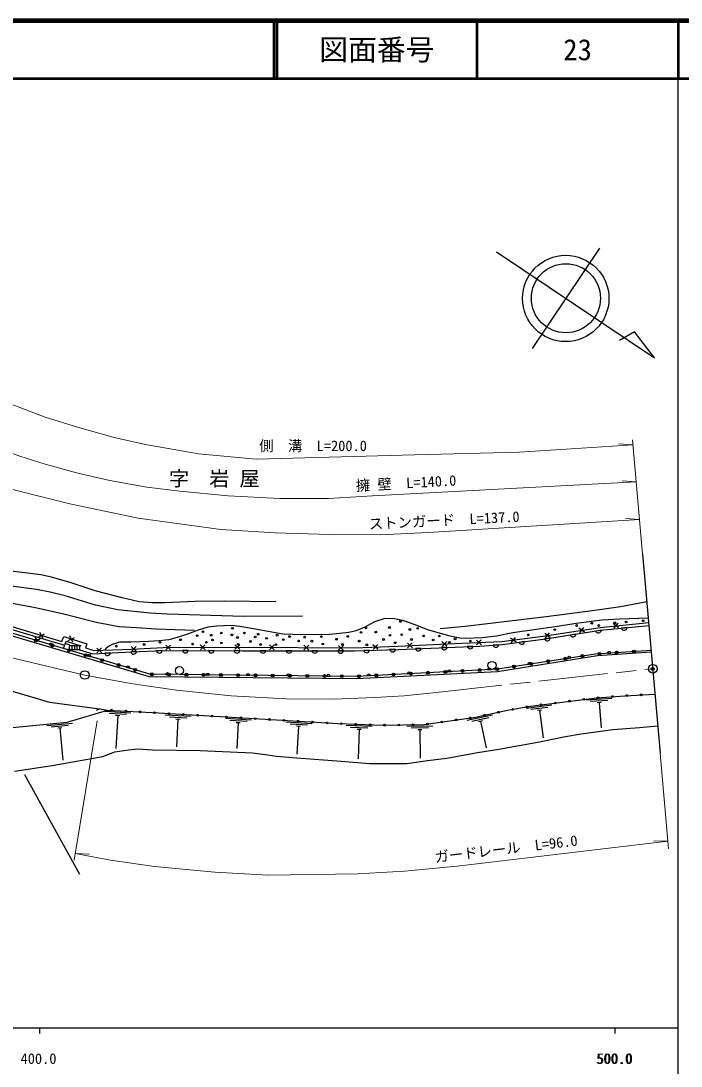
# Model space of a CAD drawing. Units: millimetres at full size, sheet at 1:1000; details may follow other scales. Extents: x 40000 to 680000, y 20000 to 380000.
# Drawn here: x 464784 to 579485, y 198357 to 380000 of the extents above; entities that cross this region are included whole.
import ezdxf
from ezdxf.enums import TextEntityAlignment as Align

# ---------------------------------------------------------------- set-up
doc = ezdxf.new("R2010")
doc.units = ezdxf.units.MM
doc.header["$LTSCALE"] = 1000
doc.header["$PDMODE"] = 32
doc.header["$PDSIZE"] = 500
doc.linetypes.add('CHAIN', pattern=[18.5, 12, -1.5, 3.5, -1.5])
for name, color, linetype, lineweight in [('M-BGD', 7, 'Continuous', 25), ('M-BMK', 2, 'CHAIN', 13), ('M-BMK-OTRS', 5, 'Continuous', 25), ('M-BMK-ROW', 30, 'Continuous', 25), ('M-BMK-SRVR', 3, 'Continuous', 25), ('M-STR-HTXT', 7, 'Continuous', 13), ('M-TTL', 2, 'Continuous', 140), ('M-TTL-BAND', 7, 'Continuous', 25), ('M-TTL-LINE', 7, 'Continuous', 50)]:
    doc.layers.add(name, color=color, linetype=linetype, lineweight=lineweight)
for name, color, linetype in [('M-BMK-HTXT', 7, 'Continuous'), ('M-OTRS', 6, 'Continuous'), ('M-TTL-TXT', 7, 'Continuous')]:
    doc.layers.add(name, color=color, linetype=linetype)
doc.styles.add('ＭＳ ゴシック', font='')
doc.styles.get('ＭＳ ゴシック').set_extended_font_data('MS Gothic')

msp = doc.modelspace()

# ---------------------------------------------------------------- linework, layer by layer
at = {"layer": 'M-BGD'}
for p, q in [((439449, 281358), (472364, 271491)), ((562695, 273751), (561729, 274457)), ((561866, 273627), (562568, 274587)), ((568623, 274500), (567697, 275256)), ((567789, 274421), (568541, 275342)), ((570116, 274562), (569131, 274462)), ((468177, 272746), (467228, 273031)), ((467838, 272903), (468885, 273467)), ((468639, 272658), (468072, 273711)), ((473008, 272318), (474067, 272859)), ((473804, 272055), (473260, 273120)), ((550811, 272021), (549863, 272750)), ((549979, 271917), (550704, 272860)), ((556745, 272737), (555766, 272585)), ((556766, 272830), (555800, 273536)), ((555937, 272706), (556639, 273666)), ((561191, 273428), (560212, 273276)), ((565638, 274119), (564659, 273967)), ((469668, 271654), (470268, 271476)), ((472187, 270905), (472652, 272210)), ((472509, 271809), (473173, 271615)), ((472652, 272210), (475186, 271420)), ((474976, 270715), (472956, 270676)), ((473173, 271615), (473176, 270681)), ((475186, 271420), (473174, 271377)), ((473624, 271389), (473626, 270689)), ((474074, 271398), (474076, 270698)), ((474523, 271407), (474526, 270714)), ((474973, 271416), (474976, 270715)), ((478829, 270201), (477948, 271011)), ((477991, 270171), (478796, 271046)), ((484825, 270457), (483942, 271263)), ((483987, 270423), (484789, 271302)), ((490803, 270675), (489953, 271516)), ((489965, 270675), (490801, 271520)), ((496803, 270706), (495953, 271547)), ((495965, 270707), (496801, 271552)), ((502803, 270738), (501953, 271579)), ((501965, 270738), (502801, 271584)), ((508798, 270703), (507958, 271554)), ((507959, 270713), (508806, 271549)), ((514797, 270662), (513958, 271513)), ((513959, 270672), (514806, 271508)), ((520797, 270621), (519957, 271472)), ((519959, 270631), (520806, 271466)), ((526815, 270788), (525933, 271596)), ((525977, 270756), (526780, 271633)), ((529841, 270766), (528850, 270732)), ((532809, 271055), (531926, 271861)), ((531972, 271021), (532774, 271900)), ((534337, 270944), (533347, 270904)), ((538833, 271125), (537843, 271085)), ((538803, 271328), (537920, 272135)), ((537966, 271295), (538767, 272173)), ((543330, 271306), (542340, 271266)), ((544795, 271572), (543918, 272386)), ((543957, 271546), (544766, 272417)), ((547821, 271578), (546833, 271511)), ((552287, 272125), (551304, 271997)), ((476378, 269659), (476978, 269480)), ((480355, 270151), (479365, 270103)), ((484849, 270372), (483860, 270324)), ((489345, 270572), (488355, 270528)), ((493845, 270566), (492854, 270569)), ((498345, 270553), (497354, 270556)), ((502845, 270539), (501854, 270542)), ((507345, 270534), (506354, 270535)), ((511845, 270530), (510854, 270531)), ((516345, 270525), (515354, 270526)), ((520845, 270521), (519854, 270522)), ((525343, 270611), (524353, 270576)), ((559733, 269217), (560351, 269312)), ((566671, 270104), (567295, 270146)), ((483087, 267663), (483687, 267485)), ((545878, 267259), (546503, 267291)), ((552814, 268153), (553433, 268248)), ((489910, 266418), (490536, 266412)), ((496909, 266349), (497535, 266343)), ((503909, 266281), (504535, 266275)), ((510909, 266212), (511534, 266206)), ((517908, 266144), (518534, 266137)), ((524906, 266182), (525531, 266214)), ((531897, 266541), (532522, 266573)), ((538887, 266900), (539512, 266932)), ((567465, 262265), (562976, 261945)), ((566738, 261913), (563745, 261699)), ((483876, 259710), (479384, 259966)), ((557052, 261078), (552589, 260506)), ((556346, 260685), (553371, 260304)), ((555244, 260241), (554550, 260152)), ((554897, 260197), (555511, 255405)), ((565612, 261532), (564914, 261482)), ((565263, 261507), (565574, 257147)), ((483111, 259453), (480115, 259624)), ((481945, 259219), (481247, 259259)), ((481596, 259239), (481275, 253579)), ((494358, 259100), (489866, 259367)), ((493591, 258845), (490597, 259023)), ((492426, 258614), (491727, 258655)), ((492076, 258634), (491793, 253869)), ((504839, 258476), (500347, 258743)), ((504073, 258221), (501078, 258399)), ((502907, 257990), (502208, 258031)), ((502558, 258011), (502291, 253533)), ((515321, 257852), (510829, 258119)), ((546729, 259331), (542328, 258393)), ((546058, 258881), (543124, 258256)), ((544996, 258348), (544311, 258202)), ((544654, 258275), (545630, 253692)), ((473740, 257905), (469260, 257472)), ((473022, 257534), (470036, 257245)), ((471906, 257125), (471209, 257057)), ((471558, 257091), (472097, 251519)), ((514554, 257597), (511560, 257775)), ((513388, 257366), (512690, 257408)), ((513039, 257387), (512751, 252542)), ((525815, 257363), (521319, 257528)), ((525055, 257091), (522057, 257201)), ((523895, 256833), (523195, 256859)), ((523545, 256846), (523358, 251734)), ((536329, 257437), (531830, 257366)), ((535584, 257125), (532584, 257078)), ((534439, 256807), (533739, 256796)), ((534089, 256802), (534167, 251859))]:
    msp.add_line(p, q, dxfattribs=at)
for points in [[(574309, 270280), (564944, 269637), (547613, 266897), (523159, 265642), (487118, 265995), (445728, 278304), (443348, 278956), (439535, 280176), (436512, 281354), (425157, 286224), (422401, 287640), (419118, 289722), (414927, 292104), (409503, 295736), (402398, 301724), (398223, 305809), (394319, 310115), (391491, 314203)], [(419349, 301997), (416898, 298754), (425459, 290921), (443598, 283061), (447375, 281803), (451372, 280787), (455368, 279946), (458628, 279525), (463571, 278754), (467298, 278083), (472452, 276892), (477885, 275526), (481878, 274778), (484852, 274585), (488266, 274321), (491562, 274233), (494958, 274127)], [(509103, 279061), (500072, 279139), (495075, 279121), (489810, 278876), (487604, 278857), (485322, 279064), (482399, 279742), (477679, 280946), (473533, 282346), (470119, 283351), (468226, 283749), (465443, 284070), (461544, 284524), (456765, 285075), (453661, 285738), (450499, 286665), (447670, 287556), (444566, 288843), (441670, 290148), (438789, 291515), (435628, 293312), (434584, 293791)], [(513737, 276543), (503518, 276489), (490203, 276880), (487219, 277053), (481649, 277625), (477726, 278443), (472470, 280059), (469851, 280723), (467519, 281171), (464829, 281512), (460569, 282106), (457251, 282734), (454614, 283307), (451756, 284010), (448635, 284799), (445855, 285623), (443016, 286523), (439806, 287832), (437642, 288913)], [(409645, 286762), (412859, 283870), (415710, 279774), (438466, 263944), (456710, 256559), (472808, 258116), (479820, 260241)], [(412800, 285084), (414850, 283994), (426563, 278215), (441974, 270765), (460086, 264468), (469760, 261592), (478490, 260420)], [(439620, 281797), (471895, 272122), (472240, 273004), (476210, 271718), (476001, 271026), (477431, 270564), (483980, 270840), (489483, 271089), (503297, 271162), (522697, 271029), (530350, 271364), (541393, 271868), (548342, 272124), (555472, 273055), (565407, 274599), (573854, 275452)], [(574280, 270608), (564615, 269968), (547566, 267345), (523149, 266092), (487186, 266444), (445852, 278737), (443477, 279388), (439685, 280600), (439224, 280780)], [(537599, 274429), (541954, 274786), (549706, 275730), (556068, 276497), (564100, 277540), (568940, 278229), (573532, 279104)], [(573789, 276182), (568817, 276044), (565775, 275827), (561667, 275314), (557948, 274740), (553958, 274147), (550264, 273634), (547395, 273059), (544906, 272763), (542082, 272684), (541050, 272743), (539391, 273059), (537258, 273671), (535495, 274185), (533125, 275074), (531328, 275725), (529669, 276081), (528009, 276140), (526227, 275567), (524548, 274659), (523022, 273988), (521758, 273691), (520139, 273514), (518377, 273375), (513794, 273316), (510295, 273415), (507727, 273869), (504824, 274425), (502802, 274781), (501275, 274940), (498836, 274841), (497289, 274623), (495580, 274127), (493755, 273433), (491911, 272839), (490459, 272442), (488833, 272284), (486969, 272125), (483916, 272046), (481908, 272005), (481243, 271787), (480644, 271622), (480098, 271362), (479604, 270972), (479299, 270668)], [(474976, 270715), (477282, 270000), (484004, 270331), (489494, 270579), (503308, 270538), (522706, 270519), (530366, 270784), (544477, 271352), (548393, 271616), (555544, 272551), (565471, 274093), (573899, 274943)], [(477903, 260198), (478193, 260385), (478490, 260420), (479820, 260241), (488663, 259739), (519895, 257880), (527592, 257598), (534777, 257713), (543737, 259000), (549342, 260194), (553332, 260904), (564827, 262378), (569693, 262725), (574949, 263009)], [(463656, 249639), (470229, 250621), (478999, 252173), (481121, 253001), (483502, 253311), (485106, 253518), (487642, 253311), (495923, 253208), (504994, 252792), (507681, 252464), (509206, 252203), (512752, 251916), (520453, 251340), (525374, 250948), (528908, 250948), (531820, 250974), (535406, 251445), (538783, 251863), (544104, 252884), (547821, 253459), (554895, 254716), (559377, 255658), (562100, 256077), (567601, 256862), (572261, 257228), (575433, 257508)]]:
    msp.add_lwpolyline(points, dxfattribs=at)
for centre, radius in [((501545, 274431), 150), ((524747, 274527), 150), ((528816, 274580), 150), ((530731, 275636), 150), ((532369, 274237), 150), ((533722, 274434), 150), ((557538, 274212), 150), ((561338, 274925), 150), ((563964, 275316), 150), ((565163, 274925), 150), ((567991, 275396), 150), ((569930, 275544), 150), ((572879, 275755), 150), ((492521, 272444), 150), ((495416, 273168), 150), ((496430, 273838), 150), ((497824, 273233), 150), ((498088, 272405), 150), ((499598, 273616), 150), ((501440, 273287), 150), ((502427, 272840), 150), ((503611, 273629), 150), ((505493, 272932), 150), ((505993, 273405), 150), ((507467, 272695), 150), ((509309, 273248), 150), ((510375, 272472), 150), ((511461, 273010), 150), ((514093, 272905), 150), ((516988, 272997), 150), ((519598, 272536), 150), ((521572, 273023), 150), ((523875, 273733), 150), ((526451, 273775), 150), ((527799, 272494), 150), ((528908, 273233), 150), ((530943, 273326), 150), ((532660, 272494), 150), ((534765, 273114), 150), ((536417, 272414), 150), ((537487, 273101), 150), ((540234, 272612), 150), ((552937, 273287), 150), ((481372, 271339), 150), ((486201, 271628), 150), ((488942, 272023), 150), ((494627, 271695), 150), ((497009, 272010), 150), ((499598, 271893), 150), ((502532, 271643), 150), ((504690, 272156), 150), ((506440, 271630), 150), ((509111, 271604), 150), ((513040, 272234), 150), ((515330, 272208), 150), ((517225, 271722), 150), ((520664, 271629), 150), ((523572, 272221), 150), ((524875, 271563), 150), ((529807, 271926), 150), ((539230, 272005), 150), ((542860, 272222), 150), ((492332, 267105), 700), ((546635, 267990), 700), ((557634, 261455), 150), ((560113, 261773), 150), ((562593, 262092), 150), ((565074, 262396), 150), ((567568, 262574), 150), ((570062, 262745), 150), ((572558, 262880), 150), ((480524, 260201), 150), ((483020, 260060), 150), ((485516, 259918), 150), ((488012, 259776), 150), ((490507, 259629), 150), ((547767, 259859), 150), ((550218, 260350), 150), ((552679, 260787), 150), ((555154, 261137), 150), ((493003, 259481), 150), ((495499, 259332), 150), ((497994, 259184), 150), ((500490, 259035), 150), ((502985, 258887), 150), ((505481, 258738), 150), ((507976, 258590), 150), ((510472, 258441), 150), ((512968, 258293), 150), ((515463, 258144), 150), ((517959, 257996), 150), ((520455, 257860), 150), ((535442, 257808), 150), ((537917, 258164), 150), ((540392, 258520), 150), ((542866, 258875), 150), ((545322, 259338), 150), ((522953, 257768), 150), ((525452, 257677), 150), ((527950, 257604), 150), ((530450, 257644), 150), ((532950, 257684), 150)]:
    msp.add_circle(centre, radius, dxfattribs=at)
for centre, radius, start, end in [((569614, 274609), 505, 196.93424, 354.59243), ((467730, 272982), 505, 174.48394, 332.14213), ((556240, 272758), 505, 200.00227, 357.66046), ((560687, 273449), 505, 200.00227, 357.66046), ((565134, 274139), 505, 200.00227, 357.66046), ((469952, 271513), 318, 353.32863, 153.54637), ((529342, 270847), 505, 193.15186, 350.81005), ((533838, 271022), 505, 193.47692, 351.13511), ((538334, 271203), 505, 193.47692, 351.13511), ((542831, 271384), 505, 193.47692, 351.13511), ((547320, 271642), 505, 195.02239, 352.68058), ((551783, 272158), 505, 198.61487, 356.27306), ((476662, 269517), 318, 353.32863, 153.54637), ((479855, 270225), 505, 193.98787, 351.64606), ((484350, 270446), 505, 193.98787, 351.64606), ((488846, 270648), 505, 193.76054, 351.41873), ((493350, 270665), 505, 191.00057, 348.65876), ((497850, 270652), 505, 191.00057, 348.65876), ((502350, 270639), 505, 191.00057, 348.65876), ((506850, 270632), 505, 191.11561, 348.7738), ((511350, 270628), 505, 191.11561, 348.7738), ((515850, 270624), 505, 191.11561, 348.7738), ((520350, 270619), 505, 191.11561, 348.7738), ((524845, 270691), 505, 193.15186, 350.81005), ((560050, 269211), 318, 18.63654, 178.85427), ((566987, 270070), 318, 13.68291, 173.90064), ((483372, 267522), 318, 353.32863, 153.54637), ((539203, 266861), 318, 12.82889, 173.04662), ((546194, 267220), 318, 12.82889, 173.04662), ((553132, 268146), 318, 18.63654, 178.85427), ((490222, 266360), 318, 9.3301, 169.54783), ((497222, 266292), 318, 9.3301, 169.54783), ((504221, 266223), 318, 9.3301, 169.54783), ((511221, 266154), 318, 9.3301, 169.54783), ((518221, 266086), 318, 9.3301, 169.54783), ((525221, 266144), 318, 12.82889, 173.04662), ((532212, 266503), 318, 12.82889, 173.04662)]:
    msp.add_arc(centre, radius, start, end, dxfattribs=at)
for p in [(467392, 272331), (470268, 271476), (473144, 270621), (571287, 270410), (476019, 269765), (478895, 268910), (556398, 268704), (559363, 269160), (562328, 269616), (565300, 270013), (568293, 270212), (481770, 268055), (484646, 267200), (538514, 266881), (541510, 267034), (544506, 267188), (547502, 267342), (550468, 267792), (553433, 268248), (487536, 266441), (490536, 266412), (493535, 266382), (496535, 266353), (499535, 266323), (502535, 266294), (505535, 266265), (508535, 266235), (511534, 266206), (514534, 266177), (517534, 266147), (520534, 266118), (523533, 266112), (526529, 266266), (529526, 266419), (532522, 266573), (535518, 266727)]:
    msp.add_point(p, dxfattribs=at)
at = {"layer": 'M-BMK'}
msp.add_lwpolyline([(462747, 269446), (469286, 267841), (475870, 266323), (484226, 264806), (491821, 263676), (501301, 262706), (510807, 262191), (519103, 262148), (526296, 262442), (531365, 262696), (536405, 263236), (574561, 267418)], dxfattribs=at)
at = {"layer": 'M-BMK-OTRS'}
msp.add_line((572808, 287331), (575851, 252764), dxfattribs=at)
at = {"layer": 'M-BMK-ROW'}
msp.add_line((475045, 231638), (465494, 248957), dxfattribs=at)
at = {"layer": 'M-BMK-SRVR'}
for p, q in [((547438, 339893), (574843, 321456)), ((565329, 340511), (553608, 323087)), ((571394, 325953), (568780, 324479)), ((574843, 321456), (571394, 325953))]:
    msp.add_line(p, q, dxfattribs=at)
for centre, radius in [((559445, 331764), 7500), ((559469, 331799), 6000), ((475870, 266323), 750), ((475870, 266323), 750), ((574561, 267418), 750), ((574561, 267418), 750)]:
    msp.add_circle(centre, radius, dxfattribs=at)
at = {"layer": 'M-OTRS'}
msp.add_point((574561, 267418), dxfattribs=at)
at = {"layer": 'M-STR-HTXT'}
for p, q in [((571062, 307167), (572808, 287331)), ((571137, 306317), (568689, 306504)), ((571703, 299884), (569258, 300097)), ((572278, 293359), (569830, 293551)), ((478049, 258365), (474038, 234151)), ((575851, 252764), (577315, 236129)), ((577199, 237441), (574745, 237495)), ((474228, 235296), (476680, 235193))]:
    msp.add_line(p, q, dxfattribs=at)
for points in [[(423542, 335206), (428124, 332041), (434712, 327876), (440626, 324323), (449368, 319624), (456228, 316366), (462318, 313660), (468991, 311135), (474642, 309407), (481003, 307617), (486438, 306382), (495615, 304777), (505641, 303810), (533148, 304564), (551401, 305064), (571137, 306317)], [(450543, 310326), (455685, 307767), (459616, 306170), (464571, 304349), (469014, 302975), (474655, 301403), (480207, 300152), (486657, 298966), (492400, 298292), (500803, 297478), (509790, 297028), (518208, 297028), (525874, 297446), (535737, 297994), (571703, 299884)], [(572278, 293359), (535580, 291098), (527141, 290706), (518505, 290771), (508953, 291033), (499532, 291621), (485178, 293583), (473271, 296068), (463793, 298425), (450026, 302883)], [(474228, 235296), (480371, 234169), (487995, 233061), (498474, 232057), (507762, 231535), (523338, 231785), (531439, 232239), (540553, 233111), (577199, 237441)]]:
    msp.add_lwpolyline(points, dxfattribs=at)
at = {"layer": 'M-TTL'}
msp.add_line((680000, 380000), (40000, 380000), dxfattribs=at)
at = {"layer": 'M-TTL-BAND'}
for p, q in [((579000, 20000), (579000, 370000)), ((40000, 205000), (579000, 205000)), ((468000, 205000), (468000, 204000)), ((568000, 205000), (568000, 204000))]:
    msp.add_line(p, q, dxfattribs=at)
at = {"layer": 'M-TTL-LINE'}
for p, q in [((508747, 380000), (508747, 370000)), ((509247, 380000), (509247, 370000)), ((543997, 380000), (543997, 370000)), ((579000, 380000), (579000, 370000)), ((40000, 370000), (680000, 370000))]:
    msp.add_line(p, q, dxfattribs=at)

# ---------------------------------------------------------------- texts
at = {"layer": 'M-BMK-HTXT', "style": 'ＭＳ ゴシック'}
msp.add_text('字  岩 屋', height=2566, dxfattribs=at).set_placement((490519, 298411), align=Align.BOTTOM_LEFT)
at = {"layer": 'M-STR-HTXT', "style": 'ＭＳ ゴシック'}
msp.add_text('側\u3000溝  L=200.0', height=1833, dxfattribs=at).set_placement((515537, 304694), align=Align.BOTTOM_CENTER)
for s, rotation, p in [('擁 壁  L=140.0', 3.111, (531784, 298226)), ('ストンガード  L=137.0', 2.868, (538400, 291760)), ('ガードレール  L=96.0', 6.738, (549254, 234677))]:
    msp.add_text(s, height=1833, rotation=rotation, dxfattribs=at).set_placement(p, align=Align.BOTTOM_CENTER)
at = {"layer": 'M-TTL-BAND', "style": 'ＭＳ ゴシック'}
for s, p in [('400.0', (467844, 198195)), ('500.0', (567844, 198195)), ('500.0', (568000, 198195))]:
    msp.add_text(s, height=1833, dxfattribs=at).set_placement(p, align=Align.BOTTOM_CENTER)
at = {"layer": 'M-TTL-TXT', "style": 'ＭＳ ゴシック'}
for s, p in [('図面番号', (526622, 375000)), ('23', (561497, 375000))]:
    msp.add_text(s, height=3666, dxfattribs=at).set_placement(p, align=Align.MIDDLE_CENTER)

doc.saveas('drawing.dxf')
